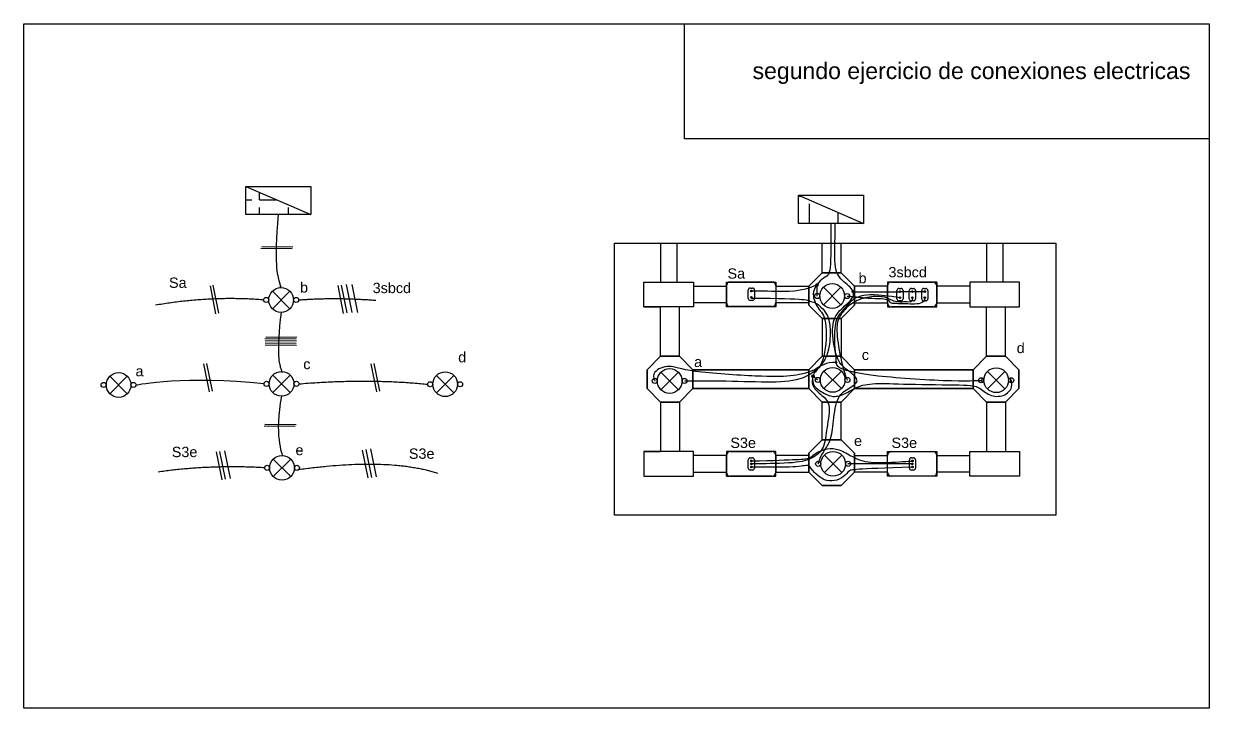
# Model space of a CAD drawing. Header units: millimetres. Extents: x 2610 to 2898, y 1405 to 1724.
# Drawn here: x 2610.4 to 2898, y 1405.5 to 1571.5 of the extents above; entities that cross this region are included whole.
import ezdxf

# ---------------------------------------------------------------- set-up
doc = ezdxf.new("R2010")
doc.units = ezdxf.units.MM
for name, color, linetype in [('comun', 82, 'Continuous'), ('linea 1', 50, 'Continuous'), ('linea2', 10, 'Continuous')]:
    doc.layers.add(name, color=color, linetype=linetype)
doc.styles.get("Standard").update_dxf_attribs({"font": 'arial.ttf'})
pattern_1 = [(0, (0, 0), (0, 6.985), [5.08, -1.905]), (90, (0, 0), (-6.985, 4e-16), [5.08, -1.905])]

# ---------------------------------------------------------------- blocks, each defined once
blk = doc.blocks.new('luminarias')
for p, q in [((2.12, -2.12), (-2.12, 2.12)), ((2.12, 2.12), (-2.12, -2.12))]:
    blk.add_line(p, q)
for centre, radius in [((0, 0), 3), ((-3.62, 0), 0.62), ((3.62, 0), 0.616)]:
    blk.add_circle(centre, radius)
blk = doc.blocks.new('*U3')
for p, q in [((1, 3), (11, 3)), ((0, -2), (0, 2)), ((5.3, -1.03), (5.3, 0.97)), ((5.8, 1.47), (6.3, 1.47)), ((6.8, 0.97), (6.8, -1.03)), ((12, 2), (12, -2)), ((6.3, -1.53), (5.8, -1.53)), ((11, -3), (1, -3))]:
    blk.add_line(p, q)
for centre in [(6.04, -0.01), (6.05, 0.72), (6.05, -0.78)]:
    blk.add_circle(centre, 0.2)
for centre, radius, start, end in [((1, 2), 1, 90, 180), ((11, 2), 1, 0, 90), ((5.8, 0.97), 0.5, 90, 180), ((6.3, 0.97), 0.5, 0, 90), ((1, -2), 1, 180, 270), ((5.8, -1.03), 0.5, 180, 270), ((6.3, -1.03), 0.5, 270, 0), ((11, -2), 1, 270, 0)]:
    blk.add_arc(centre, radius, start, end)
blk = doc.blocks.new('*U39')
h = blk.add_hatch()
h.set_pattern_fill('ANSI36', color=256)
h.set_pattern_definition([(45, (-2243.5753, -1980.9163), (1.683798, 6.173926), [7.9375, -1.5875, 0, -1.5875])])
h.paths.add_polyline_path([(3.28, 0.7, 1), (2.88, 0.7, 1)])
h.paths.add_polyline_path([(3.28, -0.8, 1), (2.88, -0.8, 1)])
for p, q in [((1, 3), (11, 3)), ((0, -2), (0, 2)), ((2.33, -1.05), (2.33, 0.95)), ((2.83, 1.45), (3.33, 1.45)), ((3.83, 0.95), (3.83, -1.05)), ((5.33, -1.05), (5.33, 0.95)), ((5.83, 1.45), (6.33, 1.45)), ((6.83, 0.95), (6.83, -1.05)), ((8.33, -1.05), (8.33, 0.95)), ((8.83, 1.45), (9.33, 1.45)), ((9.83, 0.95), (9.83, -1.05)), ((12, 2), (12, -2)), ((3.32, -1.59), (2.82, -1.59)), ((6.33, -1.55), (5.83, -1.55)), ((9.33, -1.55), (8.83, -1.55)), ((11, -3), (1, -3))]:
    blk.add_line(p, q)
for centre in [(3.08, 0.7), (6.08, 0.7), (9.08, 0.7), (3.08, -0.8), (6.08, -0.8), (9.08, -0.8)]:
    blk.add_circle(centre, 0.2)
for centre, radius, start, end in [((1, 2), 1, 90, 180), ((11, 2), 1, 0, 90), ((2.83, 0.95), 0.5, 90, 180), ((3.33, 0.95), 0.5, 0, 90), ((5.83, 0.95), 0.5, 90, 180), ((6.33, 0.95), 0.5, 0, 90), ((8.83, 0.95), 0.5, 90, 180), ((9.33, 0.95), 0.5, 0, 90), ((1, -2), 1, 180, 270), ((2.83, -1.05), 0.5, 180, 270), ((3.33, -1.05), 0.5, 270, 0), ((5.83, -1.05), 0.5, 180, 270), ((6.33, -1.05), 0.5, 270, 0), ((8.83, -1.05), 0.5, 180, 270), ((9.33, -1.05), 0.5, 270, 0), ((11, -2), 1, 270, 0)]:
    blk.add_arc(centre, radius, start, end)
blk = doc.blocks.new('*U43')
for p, q in [((1, 3), (11, 3)), ((0, -2), (0, 2)), ((5.31, -1), (5.31, 1)), ((5.81, 1.5), (6.31, 1.5)), ((6.81, 1), (6.81, -1)), ((12, 2), (12, -2)), ((6.31, -1.5), (5.81, -1.5)), ((11, -3), (1, -3))]:
    blk.add_line(p, q)
for centre in [(6.06, 0.75), (6.06, -0.75)]:
    blk.add_circle(centre, 0.2)
for centre, radius, start, end in [((1, 2), 1, 90, 180), ((11, 2), 1, 0, 90), ((5.81, 1), 0.5, 90, 180), ((6.31, 1), 0.5, 0, 90), ((1, -2), 1, 180, 270), ((5.81, -1), 0.5, 180, 270), ((6.31, -1), 0.5, 270, 0), ((11, -2), 1, 270, 0)]:
    blk.add_arc(centre, radius, start, end)

msp = doc.modelspace()

# ---------------------------------------------------------------- hatches: boundary and pattern name
h = msp.add_hatch()
h.set_pattern_fill('ANGLE', color=256)
h.set_pattern_definition([(0, (-133.391, -14.8576), (0, 6.985), [5.08, -1.905]), (90, (-133.391, -14.8576), (-6.985, 4e-16), [5.08, -1.905])])
h.paths.add_polyline_path([(2664.24, 1532.04), (2664.24, 1525.21), (2680, 1525.21)])
at = {"layer": 'comun'}
h = msp.add_hatch(dxfattribs=at)
h.set_pattern_fill('ANGLE', color=256)
h.set_pattern_definition(pattern_1)
edge = h.paths.add_edge_path()
edge.add_arc((2825.99, 1465.48), 0.2, 180, 200.02)
edge.add_spline(control_points=[(2825.8, 1465.41), (2825.96, 1465.41), (2826.06, 1465.41), (2826.07, 1465.39)], knot_values=[7.8218, 7.8218, 7.8218, 7.8218, 8, 8, 8, 8], degree=3, periodic=0)
edge.add_arc((2825.99, 1465.48), 0.2, 200.02, 360)
edge.add_arc((2825.99, 1465.48), 0.2, 0, 180)
h.paths.add_polyline_path([(2826.19, 1463.98, 1), (2825.79, 1463.98, 1)])
h.paths.add_polyline_path([(2786.7, 1463.98, 1), (2787.1, 1463.98, 1)])
h.paths.add_polyline_path([(2787.1, 1465.48, 1), (2786.7, 1465.48, 1)])
at = {"layer": 'linea 1'}
h = msp.add_hatch(dxfattribs=at)
h.set_pattern_fill('ANGLE', color=256)
h.set_pattern_definition(pattern_1)
h.paths.add_polyline_path([(2798.34, 1529.92), (2798.34, 1523.1), (2814.1, 1523.1)])
h = msp.add_hatch(dxfattribs=at)
h.set_pattern_fill('ANGLE', color=256)
h.set_pattern_definition(pattern_1)
edge = h.paths.add_edge_path()
edge.add_spline(control_points=[(2809.93, 1485.66), (2810.12, 1485.23), (2810.24, 1485.11), (2810.24, 1485.08)], knot_values=[11.414536, 11.414536, 11.414536, 11.414536, 12, 12, 12, 12], degree=3, periodic=0)
edge.add_arc((2810.24, 1485.13), 0.616, 120.5098, 180)
edge.add_arc((2810.24, 1485.13), 0.616, 180, 360)
edge.add_arc((2810.24, 1485.13), 0.616, 0, 120.5098)
h.paths.add_polyline_path([(2843.31, 1485.05, 1), (2842.07, 1485.05, 1)])
edge = h.paths.add_edge_path()
edge.add_arc((2763.47, 1484.87), 0.62, 0, 110.1592)
edge.add_spline(control_points=[(2763.26, 1485.45), (2763.28, 1485.36), (2763.47, 1484.87), (2763.47, 1484.87), (2763.47, 1484.82)], knot_values=[6.826473, 6.826473, 6.826473, 6.826473, 7, 8, 8, 8, 8], degree=3, periodic=0)
edge.add_arc((2763.47, 1484.87), 0.62, 110.1592, 180)
edge.add_arc((2763.47, 1484.87), 0.62, 180, 360)
h.paths.add_polyline_path([(2826.19, 1505.05, 1), (2825.79, 1505.05, 1)])
h.paths.add_polyline_path([(2829.18, 1506.56, 1), (2828.78, 1506.56, 1)])
h.paths.add_polyline_path([(2828.78, 1505.06, 1), (2829.18, 1505.06, 1)])
edge = h.paths.add_edge_path(flags=17)
edge.add_spline(control_points=[(2826.19, 1506.55), (2826.12, 1506.55), (2825.99, 1506.55), (2825.85, 1506.55), (2825.79, 1506.55)], knot_values=[1.933802, 1.933802, 1.933802, 1.933802, 2.000814, 2.067013, 2.067013, 2.067013, 2.067013], degree=3, periodic=0)
edge.add_arc((2825.99, 1506.55), 0.2, 180.169, 359.919)
h.paths.add_polyline_path([(2825.79, 1506.55, 1), (2826.19, 1506.55, 1)])
edge = h.paths.add_edge_path()
edge.add_spline(control_points=[(2823.18, 1506.54), (2823.05, 1506.54), (2822.92, 1506.53), (2822.78, 1506.53)], knot_values=[1.149246, 1.149246, 1.149246, 1.149246, 1.227681, 1.227681, 1.227681, 1.227681], degree=3, periodic=0)
edge.add_arc((2822.98, 1506.55), 0.2, 185.1572, 356.2603)
edge = h.paths.add_edge_path()
edge.add_arc((2822.98, 1506.55), 0.2, 180, 185.1572)
edge.add_spline(control_points=[(2822.78, 1506.53), (2822.92, 1506.53), (2823.05, 1506.54), (2823.18, 1506.54)], knot_values=[1.149246, 1.149246, 1.149246, 1.149246, 1.227681, 1.227681, 1.227681, 1.227681], degree=3, periodic=0)
edge.add_arc((2822.98, 1506.55), 0.2, 356.2603, 360)
edge.add_arc((2822.98, 1506.55), 0.2, 0, 180)
h.paths.add_polyline_path([(2822.78, 1505.05, 1), (2823.18, 1505.05, 1)])
h = msp.add_hatch(dxfattribs=at)
h.set_pattern_fill('ANGLE', color=256)
h.set_pattern_definition(pattern_1)
edge = h.paths.add_edge_path()
edge.add_arc((2810.13, 1505.48), 0.616, 180, 348.7822)
edge.add_spline(control_points=[(2810.74, 1505.36), (2810.17, 1505.42), (2810.2, 1505.37), (2810.13, 1505.48)], knot_values=[7.070829, 7.070829, 7.070829, 7.070829, 8, 8, 8, 8], degree=3, periodic=0)
edge.add_arc((2810.13, 1505.48), 0.616, 348.7822, 360)
edge.add_arc((2810.13, 1505.48), 0.616, 0, 180)
h = msp.add_hatch(dxfattribs=at)
h.set_pattern_fill('ANGLE', color=256)
h.set_pattern_definition(pattern_1)
edge = h.paths.add_edge_path()
edge.add_spline(control_points=[(2826.19, 1506.55), (2826.12, 1506.55), (2825.99, 1506.55), (2825.85, 1506.55), (2825.79, 1506.55)], knot_values=[1.933802, 1.933802, 1.933802, 1.933802, 2.000814, 2.067013, 2.067013, 2.067013, 2.067013], degree=3, periodic=0)
edge.add_arc((2825.99, 1506.55), 0.2, 180.169, 359.919)
h = msp.add_hatch(dxfattribs=at)
h.set_pattern_fill('ANGLE', color=256)
h.set_pattern_definition(pattern_1)
h.paths.add_polyline_path([(2803.74, 1464.77, 1), (2802.5, 1464.77, 1)])
at = {"layer": 'linea2'}
h = msp.add_hatch(dxfattribs=at)
h.set_pattern_fill('ANGLE', color=256)
h.set_pattern_definition(pattern_1)
edge = h.paths.add_edge_path()
edge.add_spline(control_points=[(2801.93, 1486.32), (2801.89, 1486.23), (2801.87, 1486.14), (2801.84, 1486.03)], knot_values=[8.580342, 8.580342, 8.580342, 8.580342, 8.825349, 8.825349, 8.825349, 8.825349], degree=3, periodic=0)
edge.add_spline(control_points=[(2801.84, 1486.03), (2801.88, 1486.01), (2802.07, 1485.85)], knot_values=[0.549887, 0.549887, 0.549887, 0.923126, 0.923126, 0.923126], degree=2, periodic=0)
edge.add_arc((2801.84, 1486.04), 0.3, 322.0677, 360)
edge.add_arc((2801.84, 1486.04), 0.3, 0, 71.5074)
edge = h.paths.add_edge_path()
edge.add_spline(control_points=[(2802.07, 1485.85), (2801.88, 1486.01), (2801.84, 1486.03)], knot_values=[0.549887, 0.549887, 0.549887, 0.923126, 0.923126, 0.923126], degree=2, periodic=0)
edge.add_spline(control_points=[(2801.84, 1486.03), (2801.82, 1485.93), (2801.81, 1485.84), (2801.79, 1485.74)], knot_values=[0, 0, 0, 0, 0.046244, 0.046244, 0.046244, 0.046244], degree=3, periodic=0)
edge.add_arc((2801.84, 1486.04), 0.3, 261.7544, 322.0677)
edge = h.paths.add_edge_path()
edge.add_spline(control_points=[(2801.84, 1486.03), (2801.87, 1486.14), (2801.89, 1486.23), (2801.93, 1486.32)], knot_values=[8.580342, 8.580342, 8.580342, 8.580342, 8.825349, 8.825349, 8.825349, 8.825349], degree=3, periodic=0)
edge.add_arc((2801.84, 1486.04), 0.3, 71.5074, 180)
edge.add_arc((2801.84, 1486.04), 0.3, 180, 259.2982)
edge.add_spline(control_points=[(2801.78, 1485.74), (2801.78, 1485.76), (2801.81, 1485.87), (2801.83, 1485.96), (2801.84, 1486.03)], knot_values=[8.825349, 8.825349, 8.825349, 8.825349, 8.863061, 9.037713, 9.037713, 9.037713, 9.037713], degree=3, periodic=0)
edge = h.paths.add_edge_path()
edge.add_arc((2802.85, 1508.18), 0.3, 0, 180)
edge.add_arc((2802.85, 1508.18), 0.3, 180, 205.0162)
edge.add_spline(control_points=[(2802.57, 1508.05), (2802.66, 1508.09), (2802.76, 1508.13), (2802.85, 1508.18)], knot_values=[0, 0, 0, 0, 0.024501, 0.024501, 0.024501, 0.024501], degree=3, periodic=0)
edge.add_spline(control_points=[(2802.85, 1508.18), (2802.85, 1508.19), (2802.85, 1508.19), (2802.84, 1508.19), (2802.84, 1508.2)], knot_values=[0.83266, 0.83266, 0.83266, 0.83266, 1, 2, 2, 2, 2], degree=3, periodic=0)
edge.add_spline(control_points=[(2802.85, 1508.18), (2802.85, 1508.15), (2802.85, 1508.08), (2802.85, 1507.88)], knot_values=[0.512311, 0.512311, 0.512311, 0.512311, 0.83266, 0.83266, 0.83266, 0.83266], degree=3, periodic=0)
edge.add_arc((2802.85, 1508.18), 0.3, 270.7622, 360)
edge = h.paths.add_edge_path()
edge.add_spline(control_points=[(2802.85, 1508.18), (2802.85, 1508.15), (2802.85, 1508.08), (2802.85, 1507.88)], knot_values=[0.512311, 0.512311, 0.512311, 0.512311, 0.83266, 0.83266, 0.83266, 0.83266], degree=3, periodic=0)
edge.add_spline(control_points=[(2802.85, 1508.18), (2802.79, 1508.1), (2802.73, 1508.02), (2802.67, 1507.94)], knot_values=[3.005821, 3.005821, 3.005821, 3.005821, 3.128977, 3.128977, 3.128977, 3.128977], degree=3, periodic=0)
edge.add_arc((2802.85, 1508.18), 0.3, 233.8551, 270.7622)
edge = h.paths.add_edge_path(flags=17)
edge.add_spline(control_points=[(2802.67, 1507.94), (2802.73, 1508.02), (2802.79, 1508.1), (2802.85, 1508.18)], knot_values=[3.005821, 3.005821, 3.005821, 3.005821, 3.128977, 3.128977, 3.128977, 3.128977], degree=3, periodic=0)
edge.add_spline(control_points=[(2802.85, 1508.18), (2802.76, 1508.13), (2802.66, 1508.09), (2802.57, 1508.05)], knot_values=[0, 0, 0, 0, 0.024501, 0.024501, 0.024501, 0.024501], degree=3, periodic=0)
edge.add_arc((2802.85, 1508.18), 0.3, 205.0162, 233.8551)
h = msp.add_hatch(dxfattribs=at)
h.set_pattern_fill('ANGLE', color=256)
h.set_pattern_definition(pattern_1)
h.paths.add_polyline_path([(2802.28, 1505.48, 1), (2803.52, 1505.48, 1)])
h.paths.add_polyline_path([(2787.11, 1505.16, 1), (2786.71, 1505.16, 1)])
edge = h.paths.add_edge_path()
edge.add_spline(control_points=[(2787.11, 1506.66), (2786.87, 1506.66), (2786.77, 1506.67), (2786.72, 1506.7)], knot_values=[2.209191, 2.209191, 2.209191, 2.209191, 2.685542, 2.685542, 2.685542, 2.685542], degree=3, periodic=0)
edge.add_spline(control_points=[(2786.65, 1506.77), (2786.67, 1506.74), (2786.68, 1506.71), (2786.72, 1506.7)], knot_values=[2.685542, 2.685542, 2.685542, 2.685542, 3, 3, 3, 3], degree=3, periodic=0)
edge.add_arc((2786.91, 1506.66), 0.2, 169.3902, 180)
edge.add_arc((2786.91, 1506.66), 0.2, 180, 359.5427)
edge = h.paths.add_edge_path()
edge.add_spline(control_points=[(2786.72, 1506.7), (2786.77, 1506.67), (2786.87, 1506.66), (2787.11, 1506.66)], knot_values=[2.209191, 2.209191, 2.209191, 2.209191, 2.685542, 2.685542, 2.685542, 2.685542], degree=3, periodic=0)
edge.add_arc((2786.91, 1506.66), 0.2, 359.5427, 529.3902)
h.paths.add_polyline_path([(2802.38, 1485.13, 1), (2803.62, 1485.13, 1)])
h.paths.add_polyline_path([(2810.97, 1464.77, 1), (2809.74, 1464.77, 1)])
h = msp.add_hatch(dxfattribs=at)
h.set_pattern_fill('ANGLE', color=2)
h.set_pattern_definition(pattern_1)
edge = h.paths.add_edge_path()
edge.add_spline(control_points=[(2811.64, 1506.52), (2811.63, 1506.56), (2811.59, 1506.65), (2811.54, 1506.74), (2811.51, 1506.79)], knot_values=[10.947258, 10.947258, 10.947258, 10.947258, 11, 11.055877, 11.055877, 11.055877, 11.055877], degree=3, periodic=0)
edge.add_arc((2811.64, 1506.52), 0.3, 115.5003, 180)
edge.add_arc((2811.64, 1506.52), 0.3, 180, 283.9152)
edge.add_spline(control_points=[(2811.72, 1506.23), (2811.7, 1506.33), (2811.68, 1506.42), (2811.64, 1506.52)], knot_values=[10.83055, 10.83055, 10.83055, 10.83055, 10.947258, 10.947258, 10.947258, 10.947258], degree=3, periodic=0)
edge = h.paths.add_edge_path()
edge.add_spline(control_points=[(2811.51, 1506.79), (2811.54, 1506.74), (2811.59, 1506.65), (2811.63, 1506.56), (2811.64, 1506.52)], knot_values=[10.947258, 10.947258, 10.947258, 10.947258, 11.003136, 11.055877, 11.055877, 11.055877, 11.055877], degree=3, periodic=0)
edge.add_spline(control_points=[(2811.64, 1506.52), (2811.74, 1506.52), (2811.84, 1506.52), (2811.94, 1506.51)], knot_values=[0, 0, 0, 0, 0.019171, 0.019171, 0.019171, 0.019171], degree=3, periodic=0)
edge.add_line((2811.94, 1506.51), (2811.94, 1506.59))
edge.add_arc((2811.64, 1506.52), 0.3, 12.7245, 115.5003)
edge = h.paths.add_edge_path()
edge.add_line((2811.94, 1506.45), (2811.94, 1506.51))
edge.add_spline(control_points=[(2811.94, 1506.51), (2811.84, 1506.52), (2811.74, 1506.52), (2811.64, 1506.52)], knot_values=[0, 0, 0, 0, 0.019171, 0.019171, 0.019171, 0.019171], degree=3, periodic=0)
edge.add_spline(control_points=[(2811.64, 1506.52), (2811.68, 1506.42), (2811.7, 1506.33), (2811.72, 1506.23)], knot_values=[10.83055, 10.83055, 10.83055, 10.83055, 10.947258, 10.947258, 10.947258, 10.947258], degree=3, periodic=0)
edge.add_arc((2811.64, 1506.52), 0.3, 283.9152, 347.2755)
h.paths.add_polyline_path([(2807.24, 1489.39, 1), (2807.64, 1489.39, 1)])
h = msp.add_hatch(dxfattribs=at)
h.set_pattern_fill('ANGLE', color=256)
h.set_pattern_definition(pattern_1)
edge = h.paths.add_edge_path()
edge.add_arc((2849.93, 1485.05), 0.616, 180, 283.9407)
edge.add_spline(control_points=[(2850.08, 1484.45), (2850.04, 1484.81), (2849.97, 1485.06), (2850.02, 1485.07)], knot_values=[11.465667, 11.465667, 11.465667, 11.465667, 12, 12, 12, 12], degree=3, periodic=0)
edge.add_arc((2849.93, 1485.05), 0.616, 283.9407, 360)
edge.add_arc((2849.93, 1485.05), 0.616, 0, 180)
edge = h.paths.add_edge_path()
edge.add_spline(control_points=[(2771.32, 1484.86), (2770.5, 1484.86), (2770.73, 1484.84), (2770.83, 1484.71)], knot_values=[9.172686, 9.172686, 9.172686, 9.172686, 10, 10, 10, 10], degree=3, periodic=0)
edge.add_arc((2770.71, 1484.87), 0.616, 359.7585, 540)
edge.add_arc((2770.71, 1484.87), 0.616, 180, 359.7585)
h = msp.add_hatch(dxfattribs=at)
h.set_pattern_fill('ANGLE', color=256)
h.set_pattern_definition(pattern_1)
h.paths.add_polyline_path([(2787.09, 1464.76, 1), (2786.69, 1464.76, 1)])
h.paths.add_polyline_path([(2826.17, 1464.76, 1), (2825.77, 1464.76, 1)])

# ---------------------------------------------------------------- linework, layer by layer
for p, q in [((2664.24, 1532.04), (2680, 1525.21)), ((2798.34, 1529.92), (2814.1, 1523.1)), ((2667.93, 1517.05), (2675.51, 1516.98)), ((2668.11, 1517.47), (2675.69, 1517.4)), ((2753.71, 1518.31), (2860.8, 1518.31)), ((2753.71, 1452.31), (2753.71, 1518.31)), ((2753.71, 1518.31), (2761.71, 1518.31)), ((2761.71, 1518.31), (2765.71, 1518.31)), ((2764.85, 1518.31), (2764.85, 1508.85)), ((2768.85, 1518.31), (2768.85, 1508.85)), ((2781.71, 1518.31), (2785.71, 1518.31)), ((2843.94, 1518.31), (2843.94, 1508.85)), ((2847.94, 1518.31), (2847.94, 1508.85)), ((2860.8, 1518.31), (2860.8, 1452.31)), ((2655.57, 1507.93), (2656.93, 1501.18)), ((2656.29, 1508.07), (2657.66, 1501.31)), ((2686.55, 1507.99), (2687.91, 1501.23)), ((2687.41, 1508.12), (2688.78, 1501.36)), ((2688.6, 1508.26), (2689.96, 1501.5)), ((2689.96, 1508.26), (2691.32, 1501.5)), ((2760.85, 1508.85), (2772.85, 1508.85)), ((2760.85, 1502.85), (2760.85, 1508.85)), ((2760.85, 1508.85), (2764.85, 1508.85)), ((2772.85, 1508.85), (2772.85, 1502.85)), ((2772.85, 1508.85), (2772.85, 1507.85)), ((2772.85, 1507.85), (2780.85, 1507.85)), ((2780.85, 1508.85), (2792.85, 1508.85)), ((2780.85, 1502.85), (2780.85, 1508.85)), ((2780.85, 1508.85), (2780.85, 1507.85)), ((2780.85, 1508.85), (2784.85, 1508.85)), ((2780.85, 1507.85), (2780.85, 1503.85)), ((2792.85, 1508.85), (2792.85, 1502.85)), ((2792.85, 1508.85), (2792.85, 1507.85)), ((2800.85, 1507.85), (2800.85, 1503.85)), ((2811.94, 1507.85), (2811.94, 1503.85)), ((2831.94, 1508.85), (2819.94, 1508.85)), ((2819.94, 1508.85), (2819.94, 1502.85)), ((2819.94, 1508.85), (2819.94, 1507.85)), ((2831.94, 1508.85), (2827.94, 1508.85)), ((2831.94, 1502.85), (2831.94, 1508.85)), ((2831.94, 1508.85), (2831.94, 1507.85)), ((2839.94, 1507.85), (2831.94, 1507.85)), ((2831.94, 1507.85), (2831.94, 1503.85)), ((2851.94, 1508.85), (2839.94, 1508.85)), ((2839.94, 1508.85), (2839.94, 1502.85)), ((2839.94, 1508.85), (2839.94, 1507.85)), ((2851.94, 1508.85), (2847.94, 1508.85)), ((2851.94, 1502.85), (2851.94, 1508.85)), ((2772.85, 1502.85), (2760.85, 1502.85)), ((2760.85, 1502.85), (2764.85, 1502.85)), ((2764.85, 1490.85), (2764.85, 1502.85)), ((2769.44, 1490.85), (2769.44, 1502.85)), ((2780.85, 1503.85), (2772.85, 1503.85)), ((2792.85, 1502.85), (2780.85, 1502.85)), ((2819.94, 1502.85), (2831.94, 1502.85)), ((2831.94, 1503.85), (2839.94, 1503.85)), ((2839.94, 1502.85), (2851.94, 1502.85)), ((2839.94, 1502.85), (2843.94, 1502.85)), ((2843.94, 1490.85), (2843.94, 1502.85)), ((2848.53, 1490.85), (2848.53, 1502.85)), ((2668.9, 1495.14), (2676.48, 1495.07)), ((2668.92, 1494.13), (2676.5, 1494.05)), ((2668.98, 1494.65), (2676.55, 1494.58)), ((2668.99, 1493.63), (2676.57, 1493.56)), ((2669.09, 1495.56), (2676.66, 1495.49)), ((2653.97, 1488.99), (2655.33, 1482.24)), ((2654.7, 1489.13), (2656.06, 1482.37)), ((2694.61, 1488.99), (2695.97, 1482.24)), ((2695.33, 1489.13), (2696.7, 1482.37)), ((2800.85, 1487.6), (2800.85, 1483.01)), ((2800.85, 1483.01), (2800.85, 1487.6)), ((2840.69, 1485.31), (2840.69, 1487.61)), ((2840.69, 1487.6), (2840.69, 1485.31)), ((2840.69, 1485.31), (2840.69, 1483.01)), ((2840.69, 1483.02), (2840.69, 1485.31)), ((2764.85, 1479.77), (2764.85, 1467.77)), ((2769.44, 1479.77), (2769.44, 1467.77)), ((2843.94, 1479.77), (2843.94, 1467.77)), ((2848.53, 1479.77), (2848.53, 1467.77)), ((2668.69, 1474), (2676.26, 1473.93)), ((2668.87, 1474.43), (2676.44, 1474.35)), ((2657.04, 1467.67), (2658.4, 1460.91)), ((2657.9, 1467.8), (2659.27, 1461.04)), ((2659.08, 1467.94), (2660.45, 1461.18)), ((2692.5, 1468.11), (2693.86, 1461.35)), ((2693.36, 1468.25), (2694.72, 1461.49)), ((2694.54, 1468.38), (2695.91, 1461.62)), ((2772.85, 1467.77), (2760.85, 1467.77)), ((2760.85, 1467.77), (2760.85, 1461.77)), ((2760.85, 1467.77), (2764.85, 1467.77)), ((2772.85, 1461.77), (2772.85, 1467.77)), ((2792.85, 1467.77), (2780.85, 1467.77)), ((2780.85, 1467.77), (2780.85, 1461.77)), ((2792.85, 1461.77), (2792.85, 1467.77)), ((2819.94, 1461.77), (2819.94, 1467.77)), ((2819.94, 1467.77), (2831.94, 1467.77)), ((2831.94, 1467.77), (2831.94, 1461.77)), ((2839.94, 1461.77), (2839.94, 1467.77)), ((2839.94, 1467.77), (2851.94, 1467.77)), ((2839.94, 1467.77), (2843.94, 1467.77)), ((2851.94, 1467.77), (2851.94, 1461.77)), ((2780.85, 1466.77), (2772.85, 1466.77)), ((2780.85, 1462.77), (2780.85, 1466.77)), ((2800.85, 1462.77), (2800.85, 1466.77)), ((2811.94, 1462.77), (2811.94, 1466.77)), ((2831.94, 1462.77), (2831.94, 1466.77)), ((2831.94, 1466.77), (2839.94, 1466.77)), ((2760.85, 1461.77), (2772.85, 1461.77)), ((2760.85, 1461.77), (2764.85, 1461.77)), ((2772.85, 1461.77), (2772.85, 1462.77)), ((2772.85, 1462.77), (2780.85, 1462.77)), ((2780.85, 1461.77), (2780.85, 1462.77)), ((2780.85, 1461.77), (2792.85, 1461.77)), ((2780.85, 1461.77), (2784.85, 1461.77)), ((2792.85, 1461.77), (2792.85, 1462.77)), ((2819.94, 1461.77), (2819.94, 1462.77)), ((2831.94, 1461.77), (2819.94, 1461.77)), ((2831.94, 1461.77), (2827.94, 1461.77)), ((2839.94, 1462.77), (2831.94, 1462.77)), ((2831.94, 1461.77), (2831.94, 1462.77)), ((2839.94, 1461.77), (2839.94, 1462.77)), ((2851.94, 1461.77), (2839.94, 1461.77)), ((2851.94, 1461.77), (2847.94, 1461.77)), ((2860.8, 1452.31), (2753.71, 1452.31))]:
    msp.add_line(p, q)
at = {"color": 6}
for p, q in [((2804.1, 1511.1), (2804.1, 1518.31)), ((2804.1, 1511.1), (2804.1, 1518.31)), ((2808.69, 1511.1), (2808.69, 1518.31)), ((2808.69, 1511.1), (2808.69, 1518.31)), ((2792.85, 1507.85), (2800.85, 1507.85)), ((2819.94, 1507.85), (2811.94, 1507.85)), ((2800.85, 1503.85), (2792.85, 1503.85)), ((2811.94, 1503.85), (2819.94, 1503.85)), ((2804.1, 1500.01), (2804.1, 1490.85)), ((2808.69, 1500.01), (2808.69, 1490.85)), ((2772.69, 1487.6), (2800.85, 1487.6)), ((2800.85, 1487.6), (2772.69, 1487.6)), ((2840.69, 1487.61), (2811.94, 1487.6)), ((2811.94, 1487.6), (2840.69, 1487.6)), ((2800.85, 1483.01), (2772.69, 1483.01)), ((2772.69, 1483.01), (2800.85, 1483.01)), ((2811.94, 1483.01), (2840.69, 1483.02)), ((2840.69, 1483.01), (2811.94, 1483.01)), ((2804.1, 1470.61), (2804.1, 1479.77)), ((2808.69, 1470.61), (2808.69, 1479.77)), ((2800.85, 1466.77), (2792.85, 1466.77)), ((2811.94, 1466.77), (2819.94, 1466.77)), ((2792.85, 1462.77), (2800.85, 1462.77)), ((2819.94, 1462.77), (2811.94, 1462.77))]:
    msp.add_line(p, q, dxfattribs=at)
for points in [[(2664.24, 1532.04), (2680, 1532.04), (2680, 1525.21), (2664.24, 1525.21)], [(2798.34, 1529.92), (2814.1, 1529.92), (2814.1, 1523.1), (2798.34, 1523.1)], [(2800.85, 1503.26), (2804.1, 1500.01), (2808.69, 1500.01), (2811.94, 1503.26), (2811.94, 1507.85), (2808.69, 1511.1), (2804.1, 1511.1), (2800.85, 1507.85)], [(2811.94, 1503.26), (2808.69, 1500.01), (2804.1, 1500.01), (2800.85, 1503.26), (2800.85, 1507.85), (2804.1, 1511.1), (2808.69, 1511.1), (2811.94, 1507.85)], [(2761.6, 1483.01), (2764.85, 1479.76), (2769.44, 1479.76), (2772.69, 1483.01), (2772.69, 1487.6), (2769.44, 1490.85), (2764.85, 1490.85), (2761.6, 1487.6)], [(2761.6, 1487.61), (2764.85, 1490.85), (2769.44, 1490.85), (2772.69, 1487.61), (2772.69, 1483.01), (2769.44, 1479.77), (2764.85, 1479.77), (2761.6, 1483.01)], [(2800.85, 1483.01), (2804.1, 1479.77), (2808.69, 1479.77), (2811.94, 1483.01), (2811.94, 1487.6), (2808.69, 1490.85), (2804.1, 1490.85), (2800.85, 1487.6)], [(2800.85, 1487.6), (2804.1, 1490.85), (2808.69, 1490.85), (2811.94, 1487.6), (2811.94, 1483.01), (2808.69, 1479.77), (2804.1, 1479.77), (2800.85, 1483.01)], [(2840.69, 1483.01), (2843.94, 1479.76), (2848.53, 1479.76), (2851.78, 1483.01), (2851.78, 1487.6), (2848.53, 1490.85), (2843.94, 1490.85), (2840.69, 1487.6)], [(2840.69, 1487.61), (2843.94, 1490.85), (2848.53, 1490.85), (2851.78, 1487.61), (2851.78, 1483.02), (2848.53, 1479.77), (2843.94, 1479.77), (2840.69, 1483.02)], [(2800.85, 1467.36), (2804.1, 1470.61), (2808.69, 1470.61), (2811.94, 1467.36), (2811.94, 1462.77), (2808.69, 1459.52), (2804.1, 1459.52), (2800.85, 1462.77)], [(2811.94, 1467.36), (2808.69, 1470.61), (2804.1, 1470.61), (2800.85, 1467.36), (2800.85, 1462.77), (2804.1, 1459.52), (2808.69, 1459.52), (2811.94, 1462.77)]]:
    msp.add_lwpolyline(points, close=True)
for points, degree in [([(2672.12, 1525.21), (2671.02, 1513.28), (2672.82, 1507.52), (2672.82, 1507.52), (2672.55, 1507.8)], 3), ([(2668.58, 1504.52), (2655.71, 1505.56), (2642.36, 1503.24)], 2), ([(2677.05, 1504.52), (2685.64, 1505.23), (2695.82, 1504.45)], 2), ([(2672.82, 1501.52), (2671.67, 1491.67), (2672.93, 1487.17), (2672.93, 1487.17), (2673.1, 1486.89)], 3), ([(2668.69, 1484.17), (2650.01, 1486.23), (2637.63, 1483.9), (2637.92, 1483.86)], 3), ([(2677.16, 1484.17), (2693.79, 1485.57), (2708.38, 1484.08)], 2), ([(2672.93, 1481.17), (2671.05, 1472.16), (2673.04, 1466.8), (2673.27, 1466.68)], 3), ([(2677.13, 1463.41), (2698.9, 1466.42), (2710.8, 1462.5)], 2), ([(2668.8, 1463.8), (2655.79, 1464.59), (2643.01, 1462.79)], 2)]:
    msp.add_open_spline(points, degree=degree)
at = {"layer": 'comun'}
for points in [[(2786.9, 1465.48), (2798.04, 1465.75), (2801.78, 1466.05), (2801.69, 1467.11), (2804.76, 1468.41), (2807.35, 1468.69), (2810.61, 1467.05), (2813.99, 1465.01), (2820.76, 1465.06), (2825.99, 1465.48), (2826.07, 1465.39)], [(2825.99, 1463.98), (2811.56, 1463.49), (2810.6, 1463.24), (2809.49, 1461.56), (2807.06, 1460.5), (2804.67, 1460.61), (2801.97, 1462.65), (2800.85, 1464.77), (2799.09, 1463.92), (2789.14, 1463.98), (2786.9, 1463.98), (2786.9, 1463.98), (2786.91, 1464.06)]]:
    msp.add_open_spline(points, degree=3, dxfattribs=at)
at = {"layer": 'linea 1'}
for p, q in [((2770.66, 1543.6), (2770.66, 1571.53)), ((2898, 1571.53), (2898, 1543.6)), ((2898, 1543.6), (2770.66, 1543.6))]:
    msp.add_line(p, q, dxfattribs=at)
msp.add_lwpolyline([(2610.37, 1571.53), (2898, 1571.53), (2898, 1405.48), (2610.37, 1405.48)], close=True, dxfattribs=at)
for centre, radius in [((2811.64, 1506.52), 0.3), ((2807.44, 1489.39), 0.2)]:
    msp.add_circle(centre, radius, dxfattribs=at)
for points in [[(2803.12, 1464.77), (2803.61, 1466.75), (2806.24, 1469.9), (2806.76, 1474.07), (2807.42, 1480.98), (2810.31, 1483.05), (2813.64, 1484.75), (2810.49, 1487.38), (2807.56, 1489.39), (2806.24, 1497.28), (2807.25, 1501.3), (2811.02, 1504.16), (2812.46, 1506.65), (2808.66, 1509.14), (2806.77, 1512.36), (2807.25, 1518.31), (2807.25, 1523.1)], [(2822.98, 1505.05), (2817.16, 1505.98), (2812.94, 1505.67), (2811.02, 1504.16), (2811.02, 1504.16), (2811.02, 1504.16), (2811.02, 1504.16), (2811.02, 1504.16), (2808, 1500.8), (2807.33, 1499.37), (2807.05, 1497.22), (2807.04, 1493.07), (2807.56, 1489.39), (2807.27, 1488.06), (2815.19, 1486.07), (2838.1, 1484.6), (2842.69, 1485.05), (2842.75, 1484.99)], [(2825.99, 1505.05), (2826.09, 1503.86), (2824.39, 1504.14), (2823.36, 1503.94), (2821.88, 1504.08), (2820.35, 1504.7), (2819.26, 1505.39), (2814.94, 1505.42), (2811.1, 1503.86), (2808.64, 1501.2), (2807.58, 1499.01), (2807.61, 1495.01), (2809.56, 1485.75), (2810.24, 1485.13), (2810.24, 1485.08)], [(2828.98, 1505.06), (2828.87, 1503.53), (2825.92, 1503.5), (2821.66, 1503.64), (2820.51, 1503.69), (2820.35, 1504.7), (2817.87, 1504.81), (2814.49, 1504.86), (2810.13, 1505.48), (2810.2, 1505.36), (2810.13, 1505.48)], [(2811.64, 1506.52), (2816.77, 1506.43), (2822.98, 1506.55), (2825.99, 1506.55), (2828.98, 1506.56), (2828.98, 1506.56), (2828.94, 1506.51)], [(2807.56, 1489.39), (2804.87, 1489.56), (2802.45, 1487.11), (2796.38, 1485.93), (2790, 1485.86), (2770.81, 1487.04), (2767.03, 1489.11), (2762.65, 1487.04), (2763.47, 1484.87), (2763.47, 1484.87), (2763.47, 1484.82)]]:
    msp.add_open_spline(points, degree=3, dxfattribs=at)
at = {"layer": 'linea2'}
for centre in [(2802.85, 1508.18), (2801.84, 1486.04)]:
    msp.add_circle(centre, 0.3, dxfattribs=at)
for points, degree in [([(2806.22, 1523.1), (2806.22, 1516.48), (2806.22, 1510.14), (2804.33, 1510.14), (2802.84, 1508.19), (2801.43, 1506.22), (2802.95, 1502.2), (2805.41, 1500.47), (2804.87, 1489.56), (2802, 1486.77), (2801.84, 1486.04), (2801.4, 1483.88), (2803.57, 1481.54), (2806.39, 1479.77), (2805.11, 1473.39), (2804.76, 1468.41), (2801.78, 1466.05), (2798.17, 1464.88), (2786.89, 1464.76), (2786.89, 1464.76), (2786.88, 1464.82)], 3), ([(2802.85, 1508.18), (2799.15, 1506.41), (2791.57, 1506.63), (2786.71, 1506.66), (2786.71, 1506.66), (2786.65, 1506.77)], 3), ([(2802.9, 1505.48), (2802.84, 1508.19), (2802.85, 1508.19), (2802.84, 1508.19), (2802.84, 1508.2)], 3), ([(2786.91, 1504.96), (2800.85, 1504.96), (2800.85, 1503.85), (2802.23, 1504.33), (2805.55, 1501.24), (2806.24, 1497.28), (2805.63, 1489.56), (2799.67, 1485), (2792.61, 1484.42), (2780.55, 1484.86), (2770.09, 1484.86), (2770.71, 1484.87), (2770.83, 1484.71)], 3), ([(2801.84, 1486.03), (2801.4, 1483.88), (2804.06, 1482.07), (2806.72, 1480.79), (2809.69, 1481.64), (2812.35, 1483.53), (2816.47, 1484.44), (2823.81, 1484.04), (2839.5, 1483.95), (2842.16, 1483.55), (2844.53, 1481.13), (2848.27, 1480.96), (2850.56, 1483.33), (2849.93, 1485.05), (2850.02, 1485.07)], 3), ([(2803, 1485.13), (2801.84, 1486.04), (2801.84, 1486.04)], 2), ([(2825.97, 1464.76), (2810.36, 1464.77), (2810.36, 1464.77)], 2)]:
    msp.add_open_spline(points, degree=degree, dxfattribs=at)

# ---------------------------------------------------------------- block references
for name, p in [('luminarias', (2672.82, 1504.52)), ('*U43', (2780.86, 1505.91)), ('luminarias', (2806.52, 1505.48)), ('*U39', (2819.9, 1505.86)), ('luminarias', (2672.93, 1484.17)), ('luminarias', (2712.62, 1484.08)), ('luminarias', (2767.09, 1484.87)), ('luminarias', (2806.62, 1485.13)), ('luminarias', (2846.31, 1485.05)), ('luminarias', (2633.39, 1483.9)), ('*U3', (2780.85, 1464.77)), ('luminarias', (2806.74, 1464.77)), ('*U3', (2819.94, 1464.77)), ('luminarias', (2673.04, 1463.8))]:
    msp.add_blockref(name, p)

# ---------------------------------------------------------------- texts
at = {"char_height": 2.5, "attachment_point": 1}
for s, width, insert in [('Sa', 6.5904, (2781.13, 1512.19)), ('b', 3.7038, (2812.91, 1511.05)), ('3sbcd', 1.1235, (2820.17, 1512.51)), ('Sa', 6.5904, (2645.62, 1509.96)), ('b', 3.7038, (2677.4, 1508.81)), ('3sbcd', 2.5, (2695.03, 1508.68)), ('d', 0.3533, (2851.29, 1494.13)), ('d', 0.3533, (2715.78, 1491.9)), ('a', 0.3533, (2773.02, 1490.75)), ('c', 0.3533, (2813.7, 1492.47)), ('a', 0.3533, (2637.5, 1488.51)), ('c', 0.3533, (2678.19, 1490.23)), ('S3e', 6.5904, (2781.81, 1471.13)), ('e', 0.3533, (2811.82, 1471.6)), ('S3e', 6.5904, (2820.9, 1471.13)), ('S3e', 6.5904, (2646.3, 1468.9)), ('e', 0.3533, (2676.31, 1469.37)), ('S3e', 6.5904, (2703.82, 1468.49))]:
    msp.add_mtext_dynamic_manual_height_columns(s, width=width, gutter_width=12.5, heights=[0], dxfattribs=dict(at, insert=insert))
at = {"layer": 'linea 1', "insert": (2787.2, 1562.11), "char_height": 4, "attachment_point": 1}
msp.add_mtext_dynamic_manual_height_columns('segundo ejercicio de conexiones electricas', width=103.5482, gutter_width=12.5, heights=[0], dxfattribs=at)

doc.saveas('drawing.dxf')
